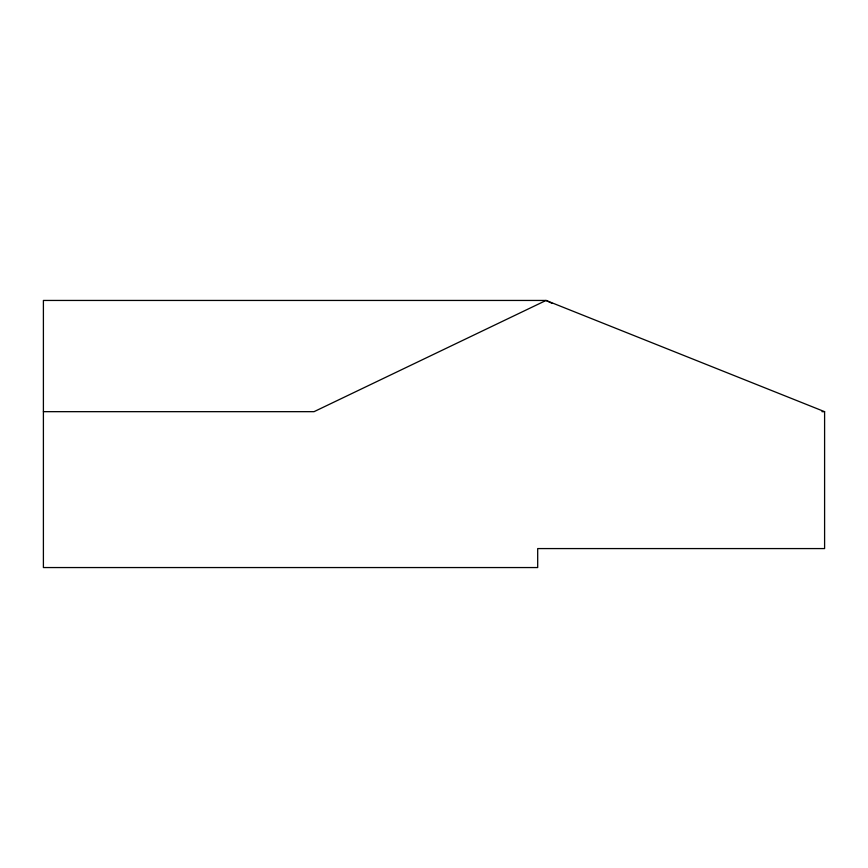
<?xml version="1.0" encoding="UTF-8"?>
<svg xmlns="http://www.w3.org/2000/svg" width="868" height="868" viewBox="0 0 868 868"><rect width="100%" height="100%" fill="white"/><g stroke="black" fill="none" stroke-linecap="round" stroke-linejoin="round"><path stroke-width="1.3" d="M43.4 411.671L314.042 411.671L546.048 300.447L824.6 411.671L824.6 548.576L537.693 548.576L537.693 567.553L43.4 567.553L43.4 300.447L546.048 300.447L552.156 303.377M821.942 411.671L824.6 411.671"/></g></svg>
